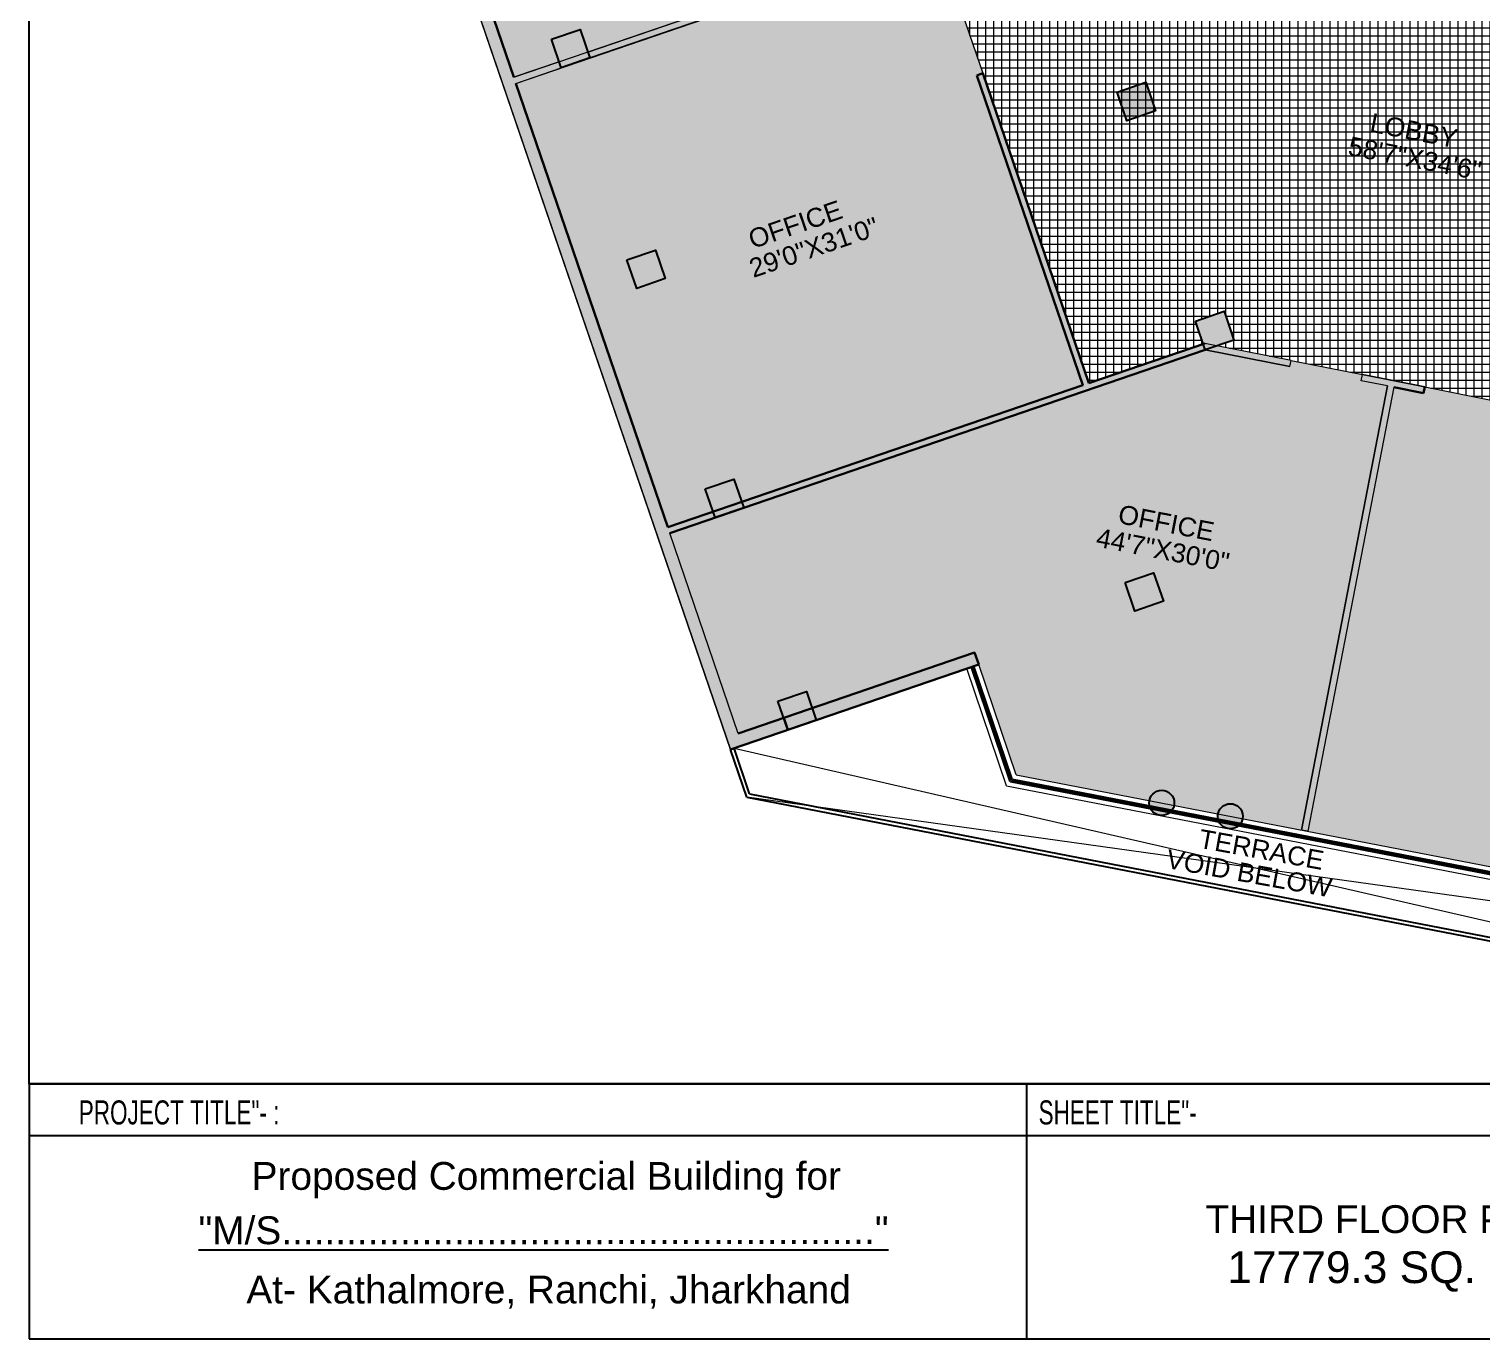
# Model space of a CAD drawing. Header units: inches. Extents: x -13956017 to 293115509, y -946740 to -305538.
# Drawn here: x 1208349 to 1209502, y -918232 to -917193 of the extents above; entities that cross this region are included whole.
import ezdxf
from ezdxf.enums import TextEntityAlignment as Align

# ---------------------------------------------------------------- set-up
doc = ezdxf.new("R2010")
doc.units = ezdxf.units.IN
doc.header["$LTSCALE"] = 6
for name, color, linetype, lineweight in [('column', 240, 'Continuous', 25), ('floor hatch', 135, 'Continuous', 13), ('W', 250, 'Continuous', 5), ('wall', 7, 'Continuous', 30), ('wall high', 7, 'Continuous', 30)]:
    doc.layers.add(name, color=color, linetype=linetype, lineweight=lineweight)
for name, color, linetype in [('TW', 5, 'Continuous'), ('WAL', 7, 'Continuous'), ('WID', 4, 'Continuous')]:
    doc.layers.add(name, color=color, linetype=linetype)
doc.styles.add('ARI', font='arial.ttf')
doc.styles.add('style2', font='eurr____.ttf')

msp = doc.modelspace()

# ---------------------------------------------------------------- hatches: boundary and pattern name
at = {"layer": 'column', "ltscale": 10}
h = msp.add_hatch(color=256, dxfattribs=at)
h.dxf.hatch_style = 1
h.paths.add_polyline_path([(1208763.9, -917200.9), (1208786.6, -917193.1), (1208794.3, -917215.8), (1208771.6, -917223.6)])
h = msp.add_hatch(color=256, dxfattribs=at)
h.dxf.hatch_style = 1
h.paths.add_polyline_path([(1209212.6, -917242.8), (1209235.3, -917235.1), (1209243.1, -917257.8), (1209220.4, -917265.6)])
h = msp.add_hatch(color=256, dxfattribs=at)
h.dxf.hatch_style = 1
h.paths.add_polyline_path([(1208823.8, -917375.9), (1208846.5, -917368.1), (1208854.2, -917390.8), (1208831.5, -917398.6)])
h = msp.add_hatch(color=256, dxfattribs=at)
h.dxf.hatch_style = 1
h.paths.add_polyline_path([(1209274.8, -917424.5), (1209297.5, -917416.7), (1209305.3, -917439.5), (1209282.5, -917447.2)])
h = msp.add_hatch(color=256, dxfattribs=at)
h.dxf.hatch_style = 1
h.paths.add_polyline_path([(1208885.9, -917557.6), (1208908.6, -917549.8), (1208916.4, -917572.5), (1208893.7, -917580.3)])
h = msp.add_hatch(color=256, dxfattribs=at)
h.dxf.hatch_style = 1
h.paths.add_polyline_path([(1209218.9, -917631.8), (1209241.6, -917624), (1209249.3, -917646.7), (1209226.6, -917654.5)])
h = msp.add_hatch(color=256, dxfattribs=at)
h.dxf.hatch_style = 1
h.paths.add_polyline_path([(1208943.5, -917726), (1208966.2, -917718.2), (1208974, -917740.9), (1208951.3, -917748.7)])
h = msp.add_hatch(color=256, dxfattribs=at)
h.dxf.hatch_style = 1
edge = h.paths.add_edge_path()
edge.add_arc((1209248, -917806.6), 10, 0, 360)
h = msp.add_hatch(color=256, dxfattribs=at)
h.dxf.hatch_style = 1
edge = h.paths.add_edge_path()
edge.add_arc((1209302.4, -917817.2), 10, 0, 360)
at = {"layer": 'floor hatch', "ltscale": 5}
h = msp.add_hatch(dxfattribs=at)
h.set_pattern_fill('NET', color=9, scale=2, angle=90)
h.set_pattern_definition([(90, (225125.152, -30674.727), (-6.35, 4e-16), []), (180, (225125.152, -30674.727), (-8e-16, -6.35), [])])
edge = h.paths.add_edge_path(flags=16)
edge.add_line((1209046.6, -916515.2), (1209595, -916253.2))
edge.add_line((1209595, -916253.2), (1209767.5, -916279.6))
edge.add_line((1209767.5, -916279.6), (1210067, -916615.2))
edge.add_line((1210067, -916615.2), (1210080.3, -916700.5))
edge.add_line((1210080.3, -916700.5), (1209792.3, -917186.6))
edge.add_arc((1209382.9, -917753.5), 699.3, 54.1592, 108.5411)
edge.add_line((1209160.5, -917090.5), (1209006, -916639))
edge.add_line((1209006, -916639), (1209046.6, -916515.2))
h.paths.add_polyline_path([(1208856.8, -916499.5), (1209639.6, -916125.5), (1209757.3, -916020.4), (1209817.6, -916087.9), (1209766.1, -916133.9), (1210223.8, -916646.7), (1209685.3, -917555.6), (1209602.7, -917506.7), (1209612.4, -917490.3), (1209591.7, -917478.1), (1209579.5, -917498.7), (1209585.3, -917502.2), (1209292, -917444), (1209305.3, -917439.5), (1209297.5, -917416.7), (1209274.8, -917424.5), (1209280.9, -917442.5), (1209190.1, -917473.6)])
at = {"layer": 'W', "ltscale": 10}
h = msp.add_hatch(color=256, dxfattribs=at)
h.dxf.hatch_style = 1
h.paths.add_polyline_path([(1210425.3, -916904.9), (1210433.9, -916910), (1210507.3, -916786.2), (1210498.7, -916781.1)])
h.paths.add_polyline_path([(1209983, -917063), (1210162.1, -916760.6), (1210408.2, -916906.4), (1210413.3, -916897.8), (1210167.2, -916752), (1210177.3, -916734.9), (1210173, -916732.4), (1209978.7, -917060.5)])
h.paths.add_polyline_path([(1209953.7, -917720.5), (1209956.3, -917716.2), (1209989, -917735.5), (1210224, -917338.9), (1209924.6, -917161.5), (1209906.2, -917192.6), (1209901.9, -917190.1), (1209946.3, -917115), (1209950.6, -917117.6), (1209927.1, -917157.2), (1210226.5, -917334.6), (1210461.5, -916938), (1210428.8, -916918.6), (1210433.9, -916910), (1210475.2, -916934.5), (1209904.3, -917898.1), (1209863, -917873.6), (1209868.1, -917865), (1209900.8, -917884.4), (1209986.4, -917739.8)])
h.paths.add_polyline_path([(1209685.3, -917555.6), (1209869.5, -917244.6), (1209873.8, -917247.2), (1209689.6, -917558.2)])
h.paths.add_polyline_path([(1209602.7, -917506.7), (1209935.6, -917703.9), (1209933.1, -917708.2), (1209598.2, -917509.8)])
h.paths.add_polyline_path([(1209512.3, -917492.8), (1209598.2, -917509.8), (1209585.3, -917502.2), (1209513.2, -917487.9)])
h.paths.add_polyline_path([(1209407.2, -917466.8), (1209456.7, -917476.7), (1209455.7, -917481.6), (1209432, -917476.9), (1209363.8, -917829.1), (1209358.9, -917828.1), (1209427.1, -917475.9), (1209406.2, -917471.8)])
h.paths.add_polyline_path([(1209725.3, -917792.1), (1209730.4, -917783.5), (1209847.5, -917852.8), (1209842.4, -917861.4)])
h.paths.add_polyline_path([(1208914.8, -917567.8), (1208916.4, -917572.5), (1209282.5, -917447.2), (1209349.7, -917460.5), (1209350.7, -917455.6), (1209282.2, -917442.1), (1209190.1, -917473.6), (1209106.1, -917227.9), (1209101.3, -917229.6), (1209185.4, -917475.2)])
h.paths.add_polyline_path([(1208974, -917740.9), (1209102.8, -917696.8), (1209099.6, -917687.4), (1208970.8, -917731.4)])
h.paths.add_polyline_path([(1208648.6, -916864), (1208603.2, -916879.6), (1208905.9, -917764.2), (1208951.3, -917748.7), (1208948.1, -917739.2), (1208912.1, -917751.5), (1208857.7, -917592.6), (1208893.7, -917580.3), (1208892.1, -917575.5), (1208856.1, -917587.8), (1208735.7, -917235.9), (1208771.6, -917223.6), (1208770, -917218.8), (1208734.1, -917231.1), (1208615.9, -916885.8), (1208651.9, -916873.5)])
h.paths.add_polyline_path([(1208792.7, -917211.1), (1209063.3, -917118.5), (1209044.2, -917062.6), (1209048.9, -917061), (1209087.4, -917173.5), (1209082.7, -917175.1), (1209064.9, -917123.2), (1208794.3, -917215.8)])
h.paths.add_polyline_path([(1208671.3, -916856.3), (1208937.2, -916765.3), (1208930.1, -916744.4), (1208939.5, -916741.2), (1209030.3, -917006.5), (1209025.6, -917008.2), (1208945.2, -916773.1), (1208674.6, -916865.7)])
h.paths.add_polyline_path([(1208560.4, -916606.1), (1208569.8, -916602.9), (1208658.1, -916860.8), (1208648.6, -916864)])
at = {"layer": 'WAL', "lineweight": 9, "ltscale": 100, "true_color": 0xc2d3e4}
h = msp.add_hatch(color=254, dxfattribs=at)
h.dxf.hatch_style = 1
h.paths.add_polyline_path([(1208615.9, -916885.8), (1208651.9, -916873.5), (1208656.4, -916886.7), (1208679.1, -916879), (1208674.6, -916865.7), (1208945.2, -916773.1), (1209025.6, -917008.2), (1209030.3, -917006.5), (1209048.9, -917061), (1209044.2, -917062.6), (1209063.3, -917118.5), (1208792.7, -917211.1), (1208786.6, -917193.1), (1208763.9, -917200.9), (1208770, -917218.8), (1208734.1, -917231.1)])
at = {"layer": 'WAL', "lineweight": 9, "ltscale": 100, "true_color": 0xd5767b}
h = msp.add_hatch(color=243, dxfattribs=at)
h.dxf.hatch_style = 1
h.paths.add_polyline_path([(1208735.7, -917235.9), (1209062.9, -917123.9), (1209064.9, -917123.2), (1209082.7, -917175.1), (1209087.4, -917173.5), (1209106.1, -917227.9), (1209101.3, -917229.6), (1209185.4, -917475.2), (1208914.8, -917567.8), (1208908.6, -917549.8), (1208885.9, -917557.6), (1208892.1, -917575.5), (1208856.1, -917587.8)])
at = {"layer": 'WAL', "lineweight": 9, "ltscale": 100, "true_color": 0x7c88ab}
h = msp.add_hatch(color=252, dxfattribs=at)
h.dxf.hatch_style = 1
h.paths.add_polyline_path([(1208857.7, -917592.6), (1209282.5, -917447.2), (1209349.7, -917460.5), (1209350.7, -917455.6), (1209407.2, -917466.8), (1209406.2, -917471.8), (1209427.1, -917475.9), (1209358.9, -917828.1), (1209132.4, -917784.3), (1209099.6, -917687.4), (1208970.8, -917731.4), (1208966.2, -917718.2), (1208943.5, -917726), (1208947.4, -917737.3), (1208948.1, -917739.2), (1208912.1, -917751.5)])
at = {"layer": 'WAL', "lineweight": 9, "ltscale": 100, "true_color": 0x8bcad4}
h = msp.add_hatch(color=133, dxfattribs=at)
h.dxf.hatch_style = 1
h.paths.add_polyline_path([(1209432, -917476.9), (1209455.7, -917481.6), (1209456.7, -917476.7), (1209513.2, -917487.9), (1209512.3, -917492.8), (1209595.3, -917509.3), (1209598.2, -917509.8), (1209986.4, -917739.8), (1209900.8, -917884.4), (1209868.1, -917865), (1209875.2, -917853), (1209854.6, -917840.7), (1209847.5, -917852.8), (1209730.4, -917783.5), (1209668.5, -917888), (1209363.8, -917829.1)])

# ---------------------------------------------------------------- linework, layer by layer
at = {"layer": 'column', "ltscale": 10, "elevation": 3969.1}
for points in [[(1208763.9, -917200.9), (1208786.6, -917193.1), (1208794.3, -917215.8), (1208771.6, -917223.6), (1208763.9, -917200.9)], [(1209212.6, -917242.8), (1209235.3, -917235.1), (1209243.1, -917257.8), (1209220.4, -917265.6), (1209212.6, -917242.8)], [(1208823.8, -917375.9), (1208846.5, -917368.1), (1208854.2, -917390.8), (1208831.5, -917398.6), (1208823.8, -917375.9)], [(1209274.8, -917424.5), (1209297.5, -917416.7), (1209305.3, -917439.5), (1209282.5, -917447.2), (1209274.8, -917424.5)], [(1208885.9, -917557.6), (1208908.6, -917549.8), (1208916.4, -917572.5), (1208893.7, -917580.3), (1208885.9, -917557.6)], [(1209218.9, -917631.8), (1209241.6, -917624), (1209249.3, -917646.7), (1209226.6, -917654.5), (1209218.9, -917631.8)], [(1208943.5, -917726), (1208966.2, -917718.2), (1208974, -917740.9), (1208951.3, -917748.7), (1208943.5, -917726)]]:
    msp.add_lwpolyline(points, dxfattribs=at)
at = {"layer": 'column', "ltscale": 10}
for centre in [(1209248, -917806.6, 3969.1), (1209302.4, -917817.2, 3969.1)]:
    msp.add_circle(centre, 10, dxfattribs=at)
at = {"layer": 'TW', "ltscale": 10}
for p, q in [((1208918.8, -917802, 3969.1), (1208905.9, -917764.2, 3969.1)), ((1208921.1, -917799.4, 3969.1), (1208908.7, -917763.2, 3969.1)), ((1208918.8, -917802, 3969.1), (1209854, -917983, 3969.1)), ((1208921.1, -917799.4, 3969.1), (1209852.5, -917979.7, 3969.1))]:
    msp.add_line(p, q, dxfattribs=at)
at = {"layer": 'W', "ltscale": 10}
for p, q in [((1208905.9, -917764.2, 3969.1), (1208603.2, -916879.6, 3969.1)), ((1208734.1, -917231.1, 3969.1), (1209063.3, -917118.5, 3969.1)), ((1208735.7, -917235.9, 3969.1), (1209064.9, -917123.2, 3969.1)), ((1209087.4, -917173.5, 3969.1), (1209106.1, -917227.9, 3969.1)), ((1209350.7, -917455.6, 3969.1), (1209282.2, -917442.1, 3969.1)), ((1209349.7, -917460.5, 3969.1), (1209282.5, -917447.2, 3969.1)), ((1209349.7, -917460.5, 3969.1), (1209350.7, -917455.6, 3969.1)), ((1209350.7, -917455.6, 3969.1), (1209407.2, -917466.8, 3969.1)), ((1209406.2, -917471.8, 3969.1), (1209407.2, -917466.8, 3969.1)), ((1209456.7, -917476.7, 3969.1), (1209407.2, -917466.8, 3969.1)), ((1209427.1, -917475.9, 3969.1), (1209358.9, -917828.1, 3969.1)), ((1209432, -917476.9, 3969.1), (1209363.8, -917829.1, 3969.1)), ((1209427.1, -917475.9, 3969.1), (1209406.2, -917471.8, 3969.1)), ((1209456.7, -917476.7, 3969.1), (1209513.2, -917487.9, 3969.1)), ((1208912.1, -917751.5, 3969.1), (1208857.7, -917592.6, 3969.1)), ((1209124.8, -917793, 3969.1), (1209093.3, -917700, 3969.1)), ((1209132.4, -917784.3, 3969.1), (1209102.8, -917696.8, 3969.1)), ((1208908.7, -917763.2, 3969.1), (1209852.5, -917979.7, 3969.1)), ((1209132.4, -917784.3, 3969.1), (1209668.5, -917888, 3969.1)), ((1209881.7, -917936.3, 3969.1), (1208918.8, -917802, 3969.1)), ((1209124.8, -917793, 3969.1), (1209673.5, -917899.2, 3969.1))]:
    msp.add_line(p, q, dxfattribs=at)
at = {"layer": 'W', "lineweight": 30, "ltscale": 10}
for p, q in [((1208734.1, -917231.1, 3969.1), (1208615.9, -916885.8, 3969.1)), ((1208856.1, -917587.8, 3969.1), (1208735.7, -917235.9, 3969.1)), ((1209101.3, -917229.6, 3969.1), (1209106.1, -917227.9, 3969.1)), ((1209185.4, -917475.2, 3969.1), (1209101.3, -917229.6, 3969.1)), ((1209190.1, -917473.6, 3969.1), (1209106.1, -917227.9, 3969.1)), ((1209282.2, -917442.1, 3969.1), (1209190.1, -917473.6, 3969.1)), ((1209282.5, -917447.2, 3969.1), (1208857.7, -917592.6, 3969.1)), ((1209185.4, -917475.2, 3969.1), (1208856.1, -917587.8, 3969.1)), ((1209455.7, -917481.6, 3969.1), (1209432, -917476.9, 3969.1)), ((1209455.7, -917481.6, 3969.1), (1209456.7, -917476.7, 3969.1)), ((1209099.6, -917687.4, 3969.1), (1208912.1, -917751.5, 3969.1)), ((1209102.8, -917696.8, 3969.1), (1209099.6, -917687.4, 3969.1)), ((1209102.8, -917696.8, 3969.1), (1208905.9, -917764.2, 3969.1)), ((1208951.3, -917748.7, 3969.1), (1208948.1, -917739.2, 3969.1))]:
    msp.add_line(p, q, dxfattribs=at)
at = {"layer": 'W', "lineweight": 5, "ltscale": 20}
msp.add_line((1208349.5, -918029.5), (1209088.1, -918029.5), dxfattribs=at)
at = {"layer": 'W', "ltscale": 10, "elevation": 3969.1}
for points in [[(1208648.6, -916864), (1208603.2, -916879.6), (1208905.9, -917764.2), (1208951.3, -917748.7), (1208948.1, -917739.2), (1208912.1, -917751.5), (1208857.7, -917592.6), (1208893.7, -917580.3), (1208892.1, -917575.5), (1208856.1, -917587.8), (1208735.7, -917235.9), (1208771.6, -917223.6), (1208770, -917218.8), (1208734.1, -917231.1), (1208615.9, -916885.8), (1208651.9, -916873.5)], [(1208792.7, -917211.1), (1209063.3, -917118.5), (1209044.2, -917062.6), (1209048.9, -917061), (1209087.4, -917173.5), (1209082.7, -917175.1), (1209064.9, -917123.2), (1208794.3, -917215.8)], [(1208914.8, -917567.8), (1208916.4, -917572.5), (1209282.5, -917447.2), (1209349.7, -917460.5), (1209350.7, -917455.6), (1209282.2, -917442.1), (1209190.1, -917473.6), (1209106.1, -917227.9), (1209101.3, -917229.6), (1209185.4, -917475.2), (1208914.8, -917567.8)], [(1209407.2, -917466.8), (1209456.7, -917476.7), (1209455.7, -917481.6), (1209432, -917476.9), (1209363.8, -917829.1), (1209358.9, -917828.1), (1209427.1, -917475.9), (1209406.2, -917471.8)], [(1208974, -917740.9), (1209102.8, -917696.8), (1209099.6, -917687.4), (1208970.8, -917731.4)]]:
    msp.add_lwpolyline(points, close=True, dxfattribs=at)
at = {"layer": 'wall high', "lineweight": 25}
for p, q in [((1208349.5, -918029.5), (1210148.9, -918029.5)), ((1208349.5, -918029.5), (1210148.9, -918029.5)), ((1208349.5, -918029.5), (1210148.9, -918029.5)), ((1208349.5, -918029.5), (1210148.9, -918029.5)), ((1208349.5, -918029.5), (1208349.5, -918231.7)), ((1210148.9, -918029.5), (1208349.5, -918029.5)), ((1209140.6, -918029.5), (1209140.6, -918231.7)), ((1208349.5, -918070.3), (1208437.7, -918070.3)), ((1208437.7, -918070.3), (1209729, -918070.3)), ((1208349.5, -918231.7), (1210148.9, -918231.7))]:
    msp.add_line(p, q, dxfattribs=at)
for points in [[(1208349.5, -915474.2), (1210655.4, -915474.2), (1210655.4, -918029.5), (1208349.5, -918029.5)], [(1208349.5, -918231.7), (1210148.9, -918231.7), (1210148.9, -918029.5), (1208349.5, -918029.5)]]:
    msp.add_lwpolyline(points, close=True, dxfattribs=at)
at = {"layer": 'WID', "ltscale": 10}
for p, q in [((1209127.9, -917789.5, 3969.1), (1209097.1, -917698.8, 3969.1)), ((1209128.6, -917788.6, 3969.1), (1209098.1, -917698.4, 3969.1)), ((1209129.4, -917787.7, 3969.1), (1209099, -917698.1, 3969.1)), ((1209127.9, -917789.5, 3969.1), (1209671.5, -917894.7, 3969.1)), ((1209128.6, -917788.6, 3969.1), (1209671, -917893.6, 3969.1)), ((1209129.4, -917787.7, 3969.1), (1209670.5, -917892.5, 3969.1))]:
    msp.add_line(p, q, dxfattribs=at)

# ---------------------------------------------------------------- texts
at = {"layer": 'wall', "lineweight": 25, "style": 'ARI'}
for s, rotation, p in [('LOBBY', 349.0431, (1209412.3, -917274.1, -7938.2)), ('58\'7"X34\'6"', 349.0431, (1209395, -917292.6, -7938.2)), ('OFFICE', 18.8875, (1208923.4, -917367.3, -3969.1)), ('29\'0"X31\'0"', 18.8875, (1208924, -917390.3, -3969.1)), ('OFFICE', 349.0431, (1209212.5, -917584.5, -3969.1)), ('44\'7"X30\'0"', 349.0431, (1209195.1, -917603.1, -3969.1)), ('TERRACE', 349.7749, (1209276.5, -917842, -3969.1)), ('VOID BELOW', 349.7749, (1209250.7, -917858, -3969.1))]:
    msp.add_text(s, height=15, rotation=rotation, dxfattribs=at).set_placement(p)
at = {"layer": 'wall', "style": 'ARI'}
for s, p in [('Proposed Commercial Building for', (1208759.8, -918102.4)), ('At- Kathalmore, Ranchi, Jharkhand', (1208761.6, -918192.5))]:
    msp.add_text(s, height=22.059, rotation=0.0024, dxfattribs=at).set_placement(p, align=Align.MIDDLE_CENTER)
at = {"layer": 'wall high', "lineweight": 25, "style": 'style2', "width": 0.7}
for s, p in [('PROJECT TITLE"- :', (1208388.9, -918061.6)), ('SHEET TITLE"-', (1209150.3, -918061.6))]:
    msp.add_text(s, height=19.086, rotation=360, dxfattribs=at).set_placement(p)
at = {"layer": 'wall high', "lineweight": 25, "style": 'ARI'}
for s, height, p in [('THIRD FLOOR PLAN', 22.044, (1209282.7, -918147.7)), ('17779.3 SQ. FT.', 25.153, (1209300, -918187.4))]:
    msp.add_text(s, height=height, rotation=0.0024, dxfattribs=at).set_placement(p)
msp.add_text('%%U"M/S......................................................."', height=22.059, rotation=0.0024, dxfattribs=at).set_placement((1208757.6, -918145.5), align=Align.MIDDLE_CENTER)

doc.saveas('drawing.dxf')
